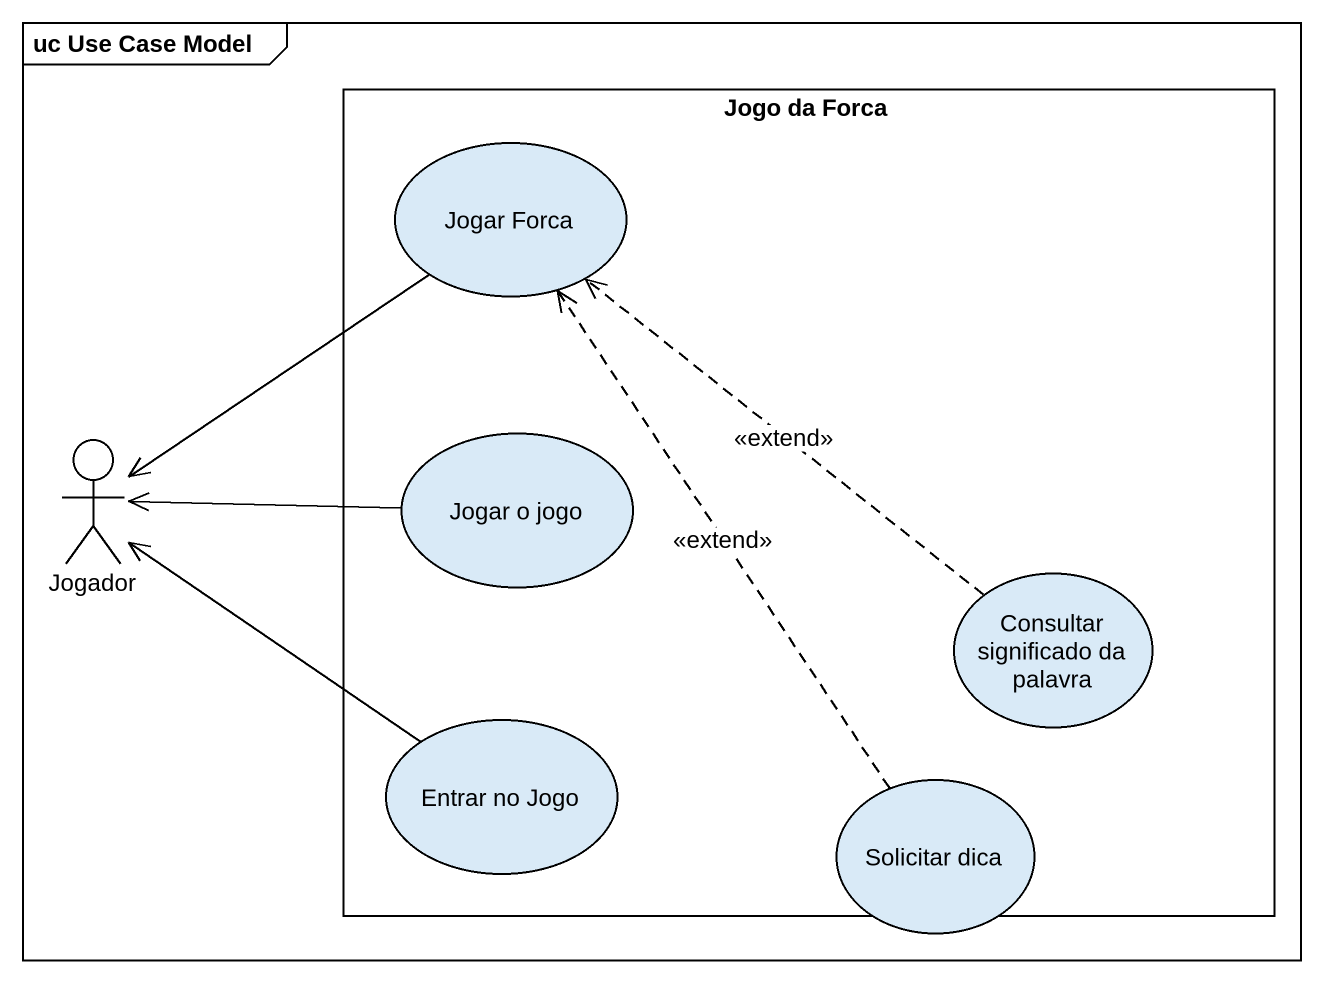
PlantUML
@startuml
mainframe uc Use Case Model
rectangle "Jogo da Forca" as Jogo_da_Forca {
  usecase "Jogar Forca" as Jogar_Forca
  usecase "Jogar o jogo" as Jogar_o_jogo
  usecase "Consultar significado da palavra" as Consultar_significado_da
  usecase "Entrar no Jogo" as Entrar_no_Jogo
}
actor Jogador
usecase "Solicitar dica" as Solicitar_dica
Jogador <-up- Jogar_Forca
Jogador <-right- Jogar_o_jogo
Jogador <-- Entrar_no_Jogo
Consultar_significado_da .up.> Jogar_Forca : <<extend>>
Solicitar_dica .up.> Jogar_Forca : <<extend>>
@enduml
